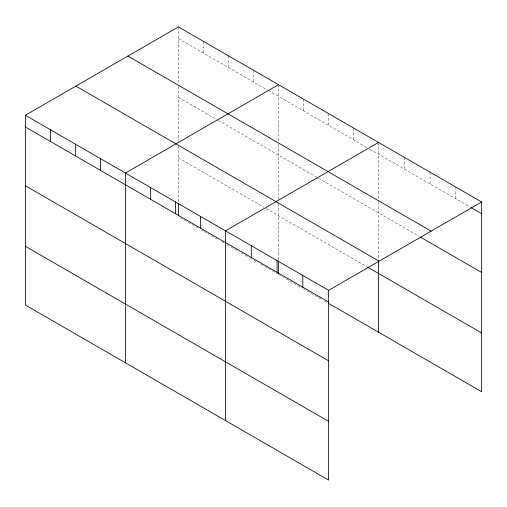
<?xml version="1.0" encoding="UTF-8"?>
<svg xmlns="http://www.w3.org/2000/svg" width="507" height="507" viewBox="0 0 507 507"><rect width="100%" height="100%" fill="white"/><g stroke="black" fill="none" stroke-linecap="round" stroke-linejoin="round"><path stroke-width="0.38" stroke-dasharray="2.54 1.9" d="M178.407 38.633L267.658 90.157M268.336 90.55L367.055 147.543M369.755 149.109L470.116 207.046M178.407 97.382L217.623 120.02M218.302 120.413L317.693 177.799M318.371 178.185L419.245 236.427M178.407 157.905L263.602 207.097M266.308 208.656L367.055 266.821M180.435 217.826L191.253 224.075M191.931 224.462L198.693 228.365M201.393 229.931L203.421 231.097M204.099 231.49L208.833 234.221M211.539 235.787L218.973 240.077M221.679 241.643L224.386 243.202M227.092 244.761L228.442 245.546M231.148 247.105L238.582 251.396M241.288 252.961L249.4 257.645M250.078 258.038L258.19 262.721M260.896 264.28L277.798 274.04M278.476 274.433L302.14 288.096M303.497 288.876L321.749 299.415M324.455 300.974L327.161 302.54M455.875 187.096L455.875 198.826M430.101 172.215L430.101 183.946M404.32 157.335L404.32 169.065M378.545 142.454L378.545 201.178M378.545 201.963L378.545 260.097M353.531 128.011L353.531 139.736M328.511 113.562L328.511 125.292M303.497 99.119L303.497 110.849M278.476 84.675L278.476 141.054M278.476 144.191L278.476 199.175M278.476 203.89L278.476 260.332M253.462 70.232L253.462 81.963M228.442 55.789L228.442 67.52M203.421 41.346L203.421 53.077M178.407 26.903L178.407 83.281M178.407 86.412L178.407 141.402M178.407 146.117L178.407 202.559"/><path stroke-width="0.76" d="M25.35 115.266L328.593 290.346L328.593 480.097L25.35 305.024L25.35 115.266L178.407 26.903L481.65 201.976L481.65 391.734L328.511 303.319M278.476 84.675L125.419 173.045L125.419 362.797M378.545 142.454L225.488 230.818L225.488 420.569M328.593 290.346L481.65 201.976M470.8 207.439L481.65 213.707M127.897 56.062L431.14 231.141M420.601 237.206L481.65 272.455M75.86 86.108L379.103 261.181M367.727 267.214L481.65 332.985M25.35 126.997L328.593 302.071M25.35 185.746L328.593 360.819M25.35 246.275L328.593 421.349M378.545 260.883L378.545 332.205M302.818 275.466L302.818 287.19M278.476 261.118L278.476 273.647M277.044 260.579L277.044 272.31M251.269 245.699L251.269 257.429M200.474 216.375L200.474 228.106M178.407 203.339L178.407 215.874M175.454 201.932L175.454 213.662M150.44 187.489L150.44 199.213M100.405 158.602L100.405 170.327M75.385 144.153L75.385 155.883M50.37 129.71L50.37 141.44"/></g></svg>
